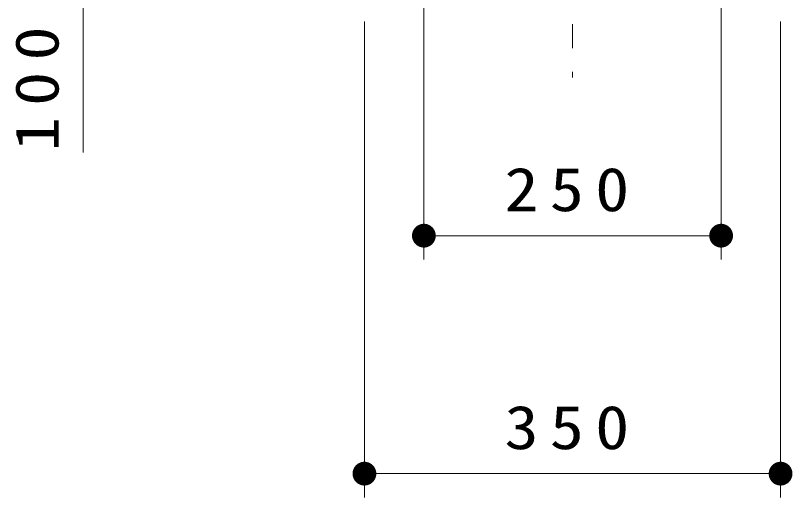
# Model space of a CAD drawing. Units: millimetres on the paper, scale 1:20. Extents: x -365 to 0, y 0 to 257.
# Drawn here: x -144.91 to -112.24, y 55.65 to 75.9 of the extents above; entities that cross this region are included whole.
import ezdxf

# ---------------------------------------------------------------- set-up
doc = ezdxf.new("R2010")
doc.units = ezdxf.units.MM
doc.linetypes.add('USER2', pattern=[6, 3, -1, 1, -1])
doc.layers.add('LY_1', color=7, linetype='Continuous', lineweight=25)
doc.styles.add('ＭＳ ゴシック', font='')
doc.styles.get('ＭＳ ゴシック').set_extended_font_data('MS Gothic')

# ---------------------------------------------------------------- blocks, each defined once
blk = doc.blocks.new('filled_dot')
at = {"color": 0, "linetype": 'Continuous', "lineweight": -2, "const_width": 1.25}
blk.add_lwpolyline([(-0.625, 0, 1), (0.625, 0, 1)], format="xyb", close=True, dxfattribs=at)

msp = doc.modelspace()

# ---------------------------------------------------------------- linework, layer by layer
at = {"layer": 'LY_1', "color": 2, "linetype": 'USER2', "lineweight": 13}
msp.add_line((-121.486, 97.535), (-121.486, 73.306), dxfattribs=at)
at = {"layer": 'LY_1', "lineweight": 13}
for p, q in [((-142.068, 70.143), (-142.068, 81.653)), ((-127.736, 80.653), (-127.736, 65.653)), ((-115.236, 80.653), (-115.236, 65.653)), ((-130.236, 75.653), (-130.236, 55.653)), ((-112.736, 75.653), (-112.736, 55.653)), ((-115.236, 66.653), (-127.736, 66.653)), ((-112.736, 56.653), (-130.236, 56.653))]:
    msp.add_line(p, q, dxfattribs=at)

# ---------------------------------------------------------------- block references
at = {"layer": 'LY_1', "lineweight": 13, "xscale": 0.4, "yscale": 0.4}
for p in [(-127.736, 66.653), (-130.236, 56.653)]:
    msp.add_blockref('filled_dot', p, dxfattribs=at)
at = {"layer": 'LY_1', "lineweight": 13, "xscale": 0.4, "yscale": 0.4, "rotation": 180}
for p in [(-115.236, 66.653), (-112.736, 56.653)]:
    msp.add_blockref('filled_dot', p, dxfattribs=at)

# ---------------------------------------------------------------- texts
at = {"layer": 'LY_1', "insert": (-143.068, 73.06), "char_height": 1.833, "attachment_point": 8, "rotation": 90, "style": 'ＭＳ ゴシック'}
msp.add_mtext('\\T1.33;\\W1.15;100', dxfattribs=at)
at = {"layer": 'LY_1', "char_height": 1.833, "attachment_point": 8, "style": 'ＭＳ ゴシック'}
for s, insert in [('\\T1.33;\\W1.15;250', (-121.486, 67.653)), ('\\T1.33;\\W1.15;350', (-121.486, 57.653))]:
    msp.add_mtext(s, dxfattribs=dict(at, insert=insert))

doc.saveas('drawing.dxf')
